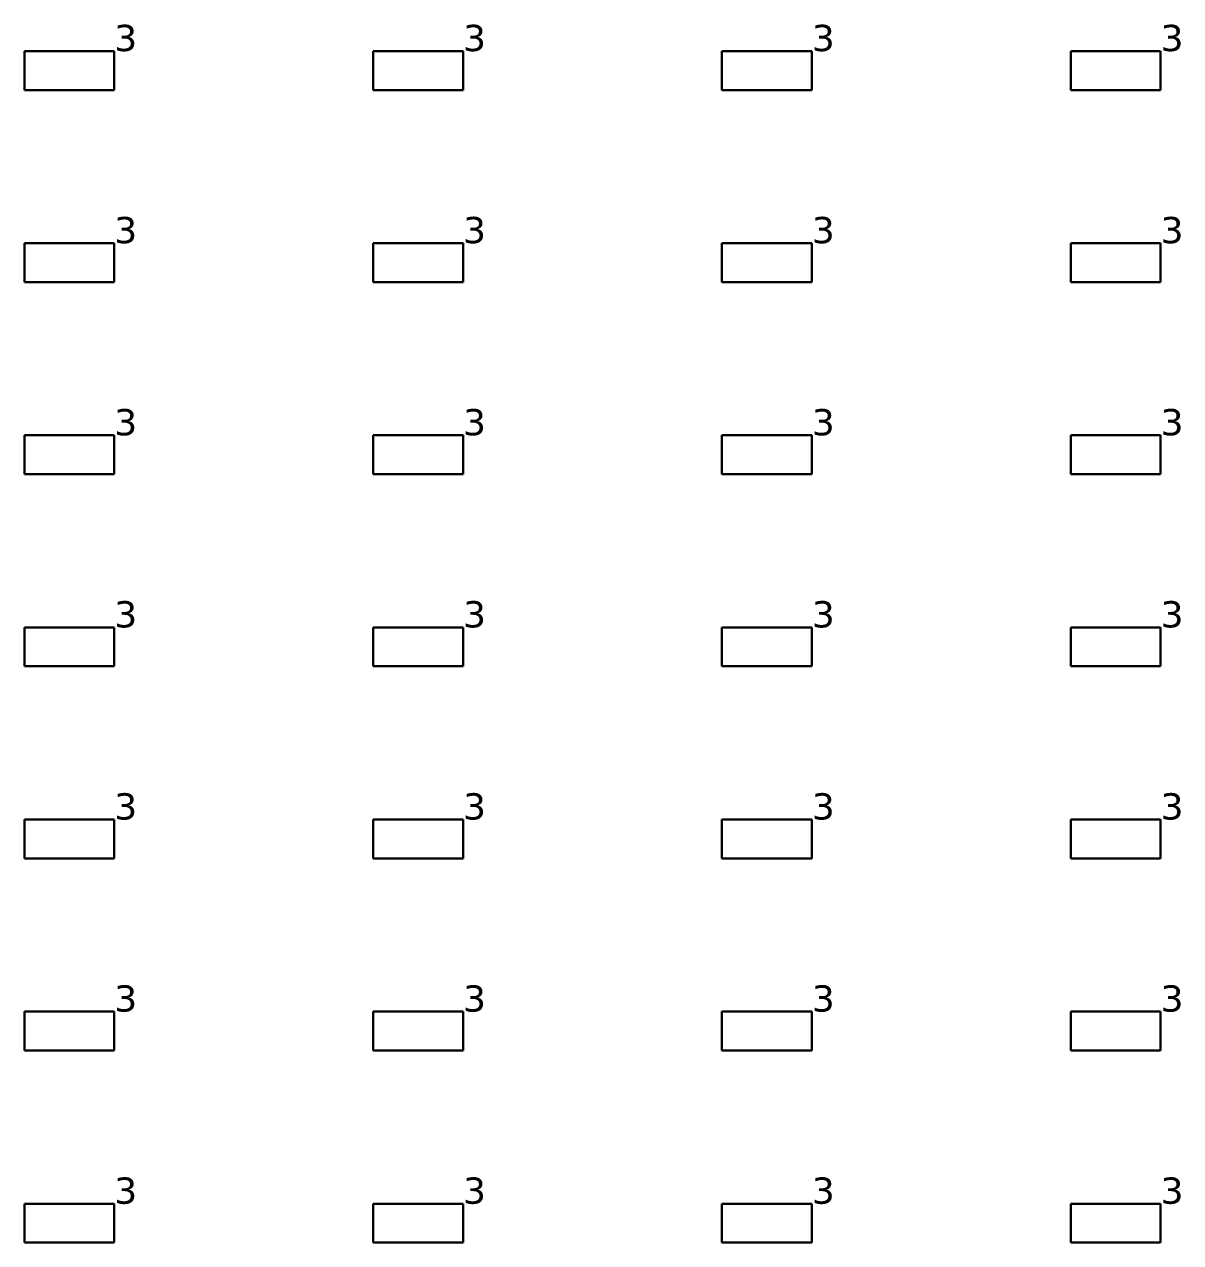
# Model space of a CAD drawing. Header units: inches. Extents: x 28 to 141, y 59 to 110.
# Drawn here: x 66.42 to 74.36, y 67.2 to 75.56 of the extents above; entities that cross this region are included whole.
import ezdxf

# ---------------------------------------------------------------- set-up
doc = ezdxf.new("R2010")
doc.units = ezdxf.units.IN
doc.header["$MEASUREMENT"] = 0
doc.layers.add('DLX_BLD1_LUM', color=7, linetype='Continuous', true_color=0xffd400)
doc.layers.add('DLX_BLD1_LUMKEY_IDX', color=7, linetype='Continuous', true_color=0x969696)
doc.styles.add('TableTextStyle', font='')
doc.styles.get('TableTextStyle').set_extended_font_data('VERDANA.TTF')

msp = doc.modelspace()

# ---------------------------------------------------------------- linework, layer by layer
at = {"layer": 'DLX_BLD1_LUM'}
for points in [[(66.4234, 75.1077, 0), (66.4234, 75.3747, 0)], [(66.4234, 75.3747, 0), (66.4234, 75.3747, 0)], [(66.4234, 75.3747, 0), (66.4234, 75.1077, 0)], [(66.4234, 75.3747, 0), (67.0404, 75.3747, 0)], [(67.0404, 75.3747, 0), (66.4234, 75.3747, 0)], [(66.4234, 75.3747, 0), (66.4234, 75.3747, 0)], [(66.4234, 75.3747, 0), (66.4234, 75.1077, 0)], [(67.0404, 75.3747, 0), (66.4234, 75.3747, 0)], [(66.4234, 75.1077, 0), (66.4234, 75.3747, 0)], [(66.4234, 75.3747, 0), (67.0404, 75.3747, 0)], [(67.0404, 75.3747, 0), (67.0404, 75.1077, 0)], [(67.0404, 75.1077, 0), (67.0404, 75.3747, 0)], [(67.0404, 75.3747, 0), (67.0404, 75.3747, 0)], [(67.0404, 75.3747, 0), (67.0404, 75.3747, 0)], [(67.0404, 75.1077, 0), (67.0404, 75.3747, 0)], [(67.0404, 75.3747, 0), (67.0404, 75.1077, 0)], [(68.8167, 75.1077, 0), (68.8167, 75.3747, 0)], [(68.8167, 75.3747, 0), (68.8167, 75.3747, 0)], [(68.8167, 75.3747, 0), (68.8167, 75.1077, 0)], [(68.8167, 75.3747, 0), (69.4337, 75.3747, 0)], [(69.4337, 75.3747, 0), (68.8167, 75.3747, 0)], [(68.8167, 75.3747, 0), (68.8167, 75.3747, 0)], [(68.8167, 75.3747, 0), (68.8167, 75.1077, 0)], [(69.4337, 75.3747, 0), (68.8167, 75.3747, 0)], [(68.8167, 75.1077, 0), (68.8167, 75.3747, 0)], [(68.8167, 75.3747, 0), (69.4337, 75.3747, 0)], [(69.4337, 75.3747, 0), (69.4337, 75.1077, 0)], [(69.4337, 75.1077, 0), (69.4337, 75.3747, 0)], [(69.4337, 75.3747, 0), (69.4337, 75.3747, 0)], [(69.4337, 75.3747, 0), (69.4337, 75.3747, 0)], [(69.4337, 75.1077, 0), (69.4337, 75.3747, 0)], [(69.4337, 75.3747, 0), (69.4337, 75.1077, 0)], [(71.21, 75.1077, 0), (71.21, 75.3747, 0)], [(71.21, 75.3747, 0), (71.21, 75.3747, 0)], [(71.21, 75.3747, 0), (71.21, 75.1077, 0)], [(71.21, 75.3747, 0), (71.827, 75.3747, 0)], [(71.827, 75.3747, 0), (71.21, 75.3747, 0)], [(71.21, 75.3747, 0), (71.21, 75.3747, 0)], [(71.21, 75.3747, 0), (71.21, 75.1077, 0)], [(71.827, 75.3747, 0), (71.21, 75.3747, 0)], [(71.21, 75.1077, 0), (71.21, 75.3747, 0)], [(71.21, 75.3747, 0), (71.827, 75.3747, 0)], [(71.827, 75.3747, 0), (71.827, 75.1077, 0)], [(71.827, 75.1077, 0), (71.827, 75.3747, 0)], [(71.827, 75.3747, 0), (71.827, 75.3747, 0)], [(71.827, 75.3747, 0), (71.827, 75.3747, 0)], [(71.827, 75.1077, 0), (71.827, 75.3747, 0)], [(71.827, 75.3747, 0), (71.827, 75.1077, 0)], [(73.6033, 75.1077, 0), (73.6033, 75.3747, 0)], [(73.6033, 75.3747, 0), (73.6033, 75.3747, 0)], [(73.6033, 75.3747, 0), (73.6033, 75.1077, 0)], [(73.6033, 75.3747, 0), (74.2203, 75.3747, 0)], [(74.2203, 75.3747, 0), (73.6033, 75.3747, 0)], [(73.6033, 75.3747, 0), (73.6033, 75.3747, 0)], [(73.6033, 75.3747, 0), (73.6033, 75.1077, 0)], [(74.2203, 75.3747, 0), (73.6033, 75.3747, 0)], [(73.6033, 75.1077, 0), (73.6033, 75.3747, 0)], [(73.6033, 75.3747, 0), (74.2203, 75.3747, 0)], [(74.2203, 75.3747, 0), (74.2203, 75.1077, 0)], [(74.2203, 75.1077, 0), (74.2203, 75.3747, 0)], [(74.2203, 75.3747, 0), (74.2203, 75.3747, 0)], [(74.2203, 75.3747, 0), (74.2203, 75.3747, 0)], [(74.2203, 75.1077, 0), (74.2203, 75.3747, 0)], [(74.2203, 75.3747, 0), (74.2203, 75.1077, 0)], [(67.0404, 75.1077, 0), (66.4234, 75.1077, 0)], [(66.4234, 75.1077, 0), (66.4234, 75.1077, 0)], [(66.4234, 75.1077, 0), (67.0404, 75.1077, 0)], [(66.4234, 75.1077, 0), (66.4234, 75.1077, 0)], [(66.4234, 75.1077, 0), (67.0404, 75.1077, 0)], [(67.0404, 75.1077, 0), (66.4234, 75.1077, 0)], [(67.0404, 75.1077, 0), (67.0404, 75.1077, 0)], [(67.0404, 75.1077, 0), (67.0404, 75.1077, 0)], [(69.4337, 75.1077, 0), (68.8167, 75.1077, 0)], [(68.8167, 75.1077, 0), (68.8167, 75.1077, 0)], [(68.8167, 75.1077, 0), (69.4337, 75.1077, 0)], [(68.8167, 75.1077, 0), (68.8167, 75.1077, 0)], [(68.8167, 75.1077, 0), (69.4337, 75.1077, 0)], [(69.4337, 75.1077, 0), (68.8167, 75.1077, 0)], [(69.4337, 75.1077, 0), (69.4337, 75.1077, 0)], [(69.4337, 75.1077, 0), (69.4337, 75.1077, 0)], [(71.827, 75.1077, 0), (71.21, 75.1077, 0)], [(71.21, 75.1077, 0), (71.21, 75.1077, 0)], [(71.21, 75.1077, 0), (71.827, 75.1077, 0)], [(71.21, 75.1077, 0), (71.21, 75.1077, 0)], [(71.21, 75.1077, 0), (71.827, 75.1077, 0)], [(71.827, 75.1077, 0), (71.21, 75.1077, 0)], [(71.827, 75.1077, 0), (71.827, 75.1077, 0)], [(71.827, 75.1077, 0), (71.827, 75.1077, 0)], [(74.2203, 75.1077, 0), (73.6033, 75.1077, 0)], [(73.6033, 75.1077, 0), (73.6033, 75.1077, 0)], [(73.6033, 75.1077, 0), (74.2203, 75.1077, 0)], [(73.6033, 75.1077, 0), (73.6033, 75.1077, 0)], [(73.6033, 75.1077, 0), (74.2203, 75.1077, 0)], [(74.2203, 75.1077, 0), (73.6033, 75.1077, 0)], [(74.2203, 75.1077, 0), (74.2203, 75.1077, 0)], [(74.2203, 75.1077, 0), (74.2203, 75.1077, 0)], [(66.4234, 73.79, 0), (66.4234, 74.057, 0)], [(66.4234, 74.057, 0), (66.4234, 74.057, 0)], [(66.4234, 74.057, 0), (66.4234, 73.79, 0)], [(66.4234, 74.057, 0), (67.0404, 74.057, 0)], [(67.0404, 74.057, 0), (66.4234, 74.057, 0)], [(66.4234, 74.057, 0), (66.4234, 74.057, 0)], [(66.4234, 74.057, 0), (66.4234, 73.79, 0)], [(67.0404, 74.057, 0), (66.4234, 74.057, 0)], [(66.4234, 73.79, 0), (66.4234, 74.057, 0)], [(66.4234, 74.057, 0), (67.0404, 74.057, 0)], [(67.0404, 74.057, 0), (67.0404, 73.79, 0)], [(67.0404, 73.79, 0), (67.0404, 74.057, 0)], [(67.0404, 74.057, 0), (67.0404, 74.057, 0)], [(67.0404, 74.057, 0), (67.0404, 74.057, 0)], [(67.0404, 73.79, 0), (67.0404, 74.057, 0)], [(67.0404, 74.057, 0), (67.0404, 73.79, 0)], [(68.8167, 73.79, 0), (68.8167, 74.057, 0)], [(68.8167, 74.057, 0), (68.8167, 74.057, 0)], [(68.8167, 74.057, 0), (68.8167, 73.79, 0)], [(68.8167, 74.057, 0), (69.4337, 74.057, 0)], [(69.4337, 74.057, 0), (68.8167, 74.057, 0)], [(68.8167, 74.057, 0), (68.8167, 74.057, 0)], [(68.8167, 74.057, 0), (68.8167, 73.79, 0)], [(69.4337, 74.057, 0), (68.8167, 74.057, 0)], [(68.8167, 73.79, 0), (68.8167, 74.057, 0)], [(68.8167, 74.057, 0), (69.4337, 74.057, 0)], [(69.4337, 74.057, 0), (69.4337, 73.79, 0)], [(69.4337, 73.79, 0), (69.4337, 74.057, 0)], [(69.4337, 74.057, 0), (69.4337, 74.057, 0)], [(69.4337, 74.057, 0), (69.4337, 74.057, 0)], [(69.4337, 73.79, 0), (69.4337, 74.057, 0)], [(69.4337, 74.057, 0), (69.4337, 73.79, 0)], [(71.21, 73.79, 0), (71.21, 74.057, 0)], [(71.21, 74.057, 0), (71.21, 74.057, 0)], [(71.21, 74.057, 0), (71.21, 73.79, 0)], [(71.21, 74.057, 0), (71.827, 74.057, 0)], [(71.827, 74.057, 0), (71.21, 74.057, 0)], [(71.21, 74.057, 0), (71.21, 74.057, 0)], [(71.21, 74.057, 0), (71.21, 73.79, 0)], [(71.827, 74.057, 0), (71.21, 74.057, 0)], [(71.21, 73.79, 0), (71.21, 74.057, 0)], [(71.21, 74.057, 0), (71.827, 74.057, 0)], [(71.827, 74.057, 0), (71.827, 73.79, 0)], [(71.827, 73.79, 0), (71.827, 74.057, 0)], [(71.827, 74.057, 0), (71.827, 74.057, 0)], [(71.827, 74.057, 0), (71.827, 74.057, 0)], [(71.827, 73.79, 0), (71.827, 74.057, 0)], [(71.827, 74.057, 0), (71.827, 73.79, 0)], [(73.6033, 73.79, 0), (73.6033, 74.057, 0)], [(73.6033, 74.057, 0), (73.6033, 74.057, 0)], [(73.6033, 74.057, 0), (73.6033, 73.79, 0)], [(73.6033, 74.057, 0), (74.2203, 74.057, 0)], [(74.2203, 74.057, 0), (73.6033, 74.057, 0)], [(73.6033, 74.057, 0), (73.6033, 74.057, 0)], [(73.6033, 74.057, 0), (73.6033, 73.79, 0)], [(74.2203, 74.057, 0), (73.6033, 74.057, 0)], [(73.6033, 73.79, 0), (73.6033, 74.057, 0)], [(73.6033, 74.057, 0), (74.2203, 74.057, 0)], [(74.2203, 74.057, 0), (74.2203, 73.79, 0)], [(74.2203, 73.79, 0), (74.2203, 74.057, 0)], [(74.2203, 74.057, 0), (74.2203, 74.057, 0)], [(74.2203, 74.057, 0), (74.2203, 74.057, 0)], [(74.2203, 73.79, 0), (74.2203, 74.057, 0)], [(74.2203, 74.057, 0), (74.2203, 73.79, 0)], [(67.0404, 73.79, 0), (66.4234, 73.79, 0)], [(66.4234, 73.79, 0), (66.4234, 73.79, 0)], [(66.4234, 73.79, 0), (67.0404, 73.79, 0)], [(66.4234, 73.79, 0), (66.4234, 73.79, 0)], [(66.4234, 73.79, 0), (67.0404, 73.79, 0)], [(67.0404, 73.79, 0), (66.4234, 73.79, 0)], [(67.0404, 73.79, 0), (67.0404, 73.79, 0)], [(67.0404, 73.79, 0), (67.0404, 73.79, 0)], [(69.4337, 73.79, 0), (68.8167, 73.79, 0)], [(68.8167, 73.79, 0), (68.8167, 73.79, 0)], [(68.8167, 73.79, 0), (69.4337, 73.79, 0)], [(68.8167, 73.79, 0), (68.8167, 73.79, 0)], [(68.8167, 73.79, 0), (69.4337, 73.79, 0)], [(69.4337, 73.79, 0), (68.8167, 73.79, 0)], [(69.4337, 73.79, 0), (69.4337, 73.79, 0)], [(69.4337, 73.79, 0), (69.4337, 73.79, 0)], [(71.827, 73.79, 0), (71.21, 73.79, 0)], [(71.21, 73.79, 0), (71.21, 73.79, 0)], [(71.21, 73.79, 0), (71.827, 73.79, 0)], [(71.21, 73.79, 0), (71.21, 73.79, 0)], [(71.21, 73.79, 0), (71.827, 73.79, 0)], [(71.827, 73.79, 0), (71.21, 73.79, 0)], [(71.827, 73.79, 0), (71.827, 73.79, 0)], [(71.827, 73.79, 0), (71.827, 73.79, 0)], [(74.2203, 73.79, 0), (73.6033, 73.79, 0)], [(73.6033, 73.79, 0), (73.6033, 73.79, 0)], [(73.6033, 73.79, 0), (74.2203, 73.79, 0)], [(73.6033, 73.79, 0), (73.6033, 73.79, 0)], [(73.6033, 73.79, 0), (74.2203, 73.79, 0)], [(74.2203, 73.79, 0), (73.6033, 73.79, 0)], [(74.2203, 73.79, 0), (74.2203, 73.79, 0)], [(74.2203, 73.79, 0), (74.2203, 73.79, 0)], [(66.4234, 72.4723, 0), (66.4234, 72.7393, 0)], [(66.4234, 72.7393, 0), (66.4234, 72.7393, 0)], [(66.4234, 72.7393, 0), (66.4234, 72.4723, 0)], [(66.4234, 72.7393, 0), (67.0404, 72.7393, 0)], [(67.0404, 72.7393, 0), (66.4234, 72.7393, 0)], [(66.4234, 72.7393, 0), (66.4234, 72.7393, 0)], [(66.4234, 72.7393, 0), (66.4234, 72.4723, 0)], [(67.0404, 72.7393, 0), (66.4234, 72.7393, 0)], [(66.4234, 72.4723, 0), (66.4234, 72.7393, 0)], [(66.4234, 72.7393, 0), (67.0404, 72.7393, 0)], [(67.0404, 72.7393, 0), (67.0404, 72.4723, 0)], [(67.0404, 72.4723, 0), (67.0404, 72.7393, 0)], [(67.0404, 72.7393, 0), (67.0404, 72.7393, 0)], [(67.0404, 72.7393, 0), (67.0404, 72.7393, 0)], [(67.0404, 72.4723, 0), (67.0404, 72.7393, 0)], [(67.0404, 72.7393, 0), (67.0404, 72.4723, 0)], [(68.8167, 72.4723, 0), (68.8167, 72.7393, 0)], [(68.8167, 72.7393, 0), (68.8167, 72.7393, 0)], [(68.8167, 72.7393, 0), (68.8167, 72.4723, 0)], [(68.8167, 72.7393, 0), (69.4337, 72.7393, 0)], [(69.4337, 72.7393, 0), (68.8167, 72.7393, 0)], [(68.8167, 72.7393, 0), (68.8167, 72.7393, 0)], [(68.8167, 72.7393, 0), (68.8167, 72.4723, 0)], [(69.4337, 72.7393, 0), (68.8167, 72.7393, 0)], [(68.8167, 72.4723, 0), (68.8167, 72.7393, 0)], [(68.8167, 72.7393, 0), (69.4337, 72.7393, 0)], [(69.4337, 72.7393, 0), (69.4337, 72.4723, 0)], [(69.4337, 72.4723, 0), (69.4337, 72.7393, 0)], [(69.4337, 72.7393, 0), (69.4337, 72.7393, 0)], [(69.4337, 72.7393, 0), (69.4337, 72.7393, 0)], [(69.4337, 72.4723, 0), (69.4337, 72.7393, 0)], [(69.4337, 72.7393, 0), (69.4337, 72.4723, 0)], [(71.21, 72.4723, 0), (71.21, 72.7393, 0)], [(71.21, 72.7393, 0), (71.21, 72.7393, 0)], [(71.21, 72.7393, 0), (71.21, 72.4723, 0)], [(71.21, 72.7393, 0), (71.827, 72.7393, 0)], [(71.827, 72.7393, 0), (71.21, 72.7393, 0)], [(71.21, 72.7393, 0), (71.21, 72.7393, 0)], [(71.21, 72.7393, 0), (71.21, 72.4723, 0)], [(71.827, 72.7393, 0), (71.21, 72.7393, 0)], [(71.21, 72.4723, 0), (71.21, 72.7393, 0)], [(71.21, 72.7393, 0), (71.827, 72.7393, 0)], [(71.827, 72.7393, 0), (71.827, 72.4723, 0)], [(71.827, 72.4723, 0), (71.827, 72.7393, 0)], [(71.827, 72.7393, 0), (71.827, 72.7393, 0)], [(71.827, 72.7393, 0), (71.827, 72.7393, 0)], [(71.827, 72.4723, 0), (71.827, 72.7393, 0)], [(71.827, 72.7393, 0), (71.827, 72.4723, 0)], [(73.6033, 72.4723, 0), (73.6033, 72.7393, 0)], [(73.6033, 72.7393, 0), (73.6033, 72.7393, 0)], [(73.6033, 72.7393, 0), (73.6033, 72.4723, 0)], [(73.6033, 72.7393, 0), (74.2203, 72.7393, 0)], [(74.2203, 72.7393, 0), (73.6033, 72.7393, 0)], [(73.6033, 72.7393, 0), (73.6033, 72.7393, 0)], [(73.6033, 72.7393, 0), (73.6033, 72.4723, 0)], [(74.2203, 72.7393, 0), (73.6033, 72.7393, 0)], [(73.6033, 72.4723, 0), (73.6033, 72.7393, 0)], [(73.6033, 72.7393, 0), (74.2203, 72.7393, 0)], [(74.2203, 72.7393, 0), (74.2203, 72.4723, 0)], [(74.2203, 72.4723, 0), (74.2203, 72.7393, 0)], [(74.2203, 72.7393, 0), (74.2203, 72.7393, 0)], [(74.2203, 72.7393, 0), (74.2203, 72.7393, 0)], [(74.2203, 72.4723, 0), (74.2203, 72.7393, 0)], [(74.2203, 72.7393, 0), (74.2203, 72.4723, 0)], [(67.0404, 72.4723, 0), (66.4234, 72.4723, 0)], [(66.4234, 72.4723, 0), (66.4234, 72.4723, 0)], [(66.4234, 72.4723, 0), (67.0404, 72.4723, 0)], [(66.4234, 72.4723, 0), (66.4234, 72.4723, 0)], [(66.4234, 72.4723, 0), (67.0404, 72.4723, 0)], [(67.0404, 72.4723, 0), (66.4234, 72.4723, 0)], [(67.0404, 72.4723, 0), (67.0404, 72.4723, 0)], [(67.0404, 72.4723, 0), (67.0404, 72.4723, 0)], [(69.4337, 72.4723, 0), (68.8167, 72.4723, 0)], [(68.8167, 72.4723, 0), (68.8167, 72.4723, 0)], [(68.8167, 72.4723, 0), (69.4337, 72.4723, 0)], [(68.8167, 72.4723, 0), (68.8167, 72.4723, 0)], [(68.8167, 72.4723, 0), (69.4337, 72.4723, 0)], [(69.4337, 72.4723, 0), (68.8167, 72.4723, 0)], [(69.4337, 72.4723, 0), (69.4337, 72.4723, 0)], [(69.4337, 72.4723, 0), (69.4337, 72.4723, 0)], [(71.827, 72.4723, 0), (71.21, 72.4723, 0)], [(71.21, 72.4723, 0), (71.21, 72.4723, 0)], [(71.21, 72.4723, 0), (71.827, 72.4723, 0)], [(71.21, 72.4723, 0), (71.21, 72.4723, 0)], [(71.21, 72.4723, 0), (71.827, 72.4723, 0)], [(71.827, 72.4723, 0), (71.21, 72.4723, 0)], [(71.827, 72.4723, 0), (71.827, 72.4723, 0)], [(71.827, 72.4723, 0), (71.827, 72.4723, 0)], [(74.2203, 72.4723, 0), (73.6033, 72.4723, 0)], [(73.6033, 72.4723, 0), (73.6033, 72.4723, 0)], [(73.6033, 72.4723, 0), (74.2203, 72.4723, 0)], [(73.6033, 72.4723, 0), (73.6033, 72.4723, 0)], [(73.6033, 72.4723, 0), (74.2203, 72.4723, 0)], [(74.2203, 72.4723, 0), (73.6033, 72.4723, 0)], [(74.2203, 72.4723, 0), (74.2203, 72.4723, 0)], [(74.2203, 72.4723, 0), (74.2203, 72.4723, 0)], [(66.4234, 71.1545, 0), (66.4234, 71.4215, 0)], [(66.4234, 71.4215, 0), (66.4234, 71.4215, 0)], [(66.4234, 71.4215, 0), (66.4234, 71.1545, 0)], [(66.4234, 71.4215, 0), (67.0404, 71.4215, 0)], [(67.0404, 71.4215, 0), (66.4234, 71.4215, 0)], [(66.4234, 71.4215, 0), (66.4234, 71.4215, 0)], [(66.4234, 71.4215, 0), (66.4234, 71.1545, 0)], [(67.0404, 71.4215, 0), (66.4234, 71.4215, 0)], [(66.4234, 71.1545, 0), (66.4234, 71.4215, 0)], [(66.4234, 71.4215, 0), (67.0404, 71.4215, 0)], [(67.0404, 71.4215, 0), (67.0404, 71.1545, 0)], [(67.0404, 71.1545, 0), (67.0404, 71.4215, 0)], [(67.0404, 71.4215, 0), (67.0404, 71.4215, 0)], [(67.0404, 71.4215, 0), (67.0404, 71.4215, 0)], [(67.0404, 71.1545, 0), (67.0404, 71.4215, 0)], [(67.0404, 71.4215, 0), (67.0404, 71.1545, 0)], [(68.8167, 71.1545, 0), (68.8167, 71.4215, 0)], [(68.8167, 71.4215, 0), (68.8167, 71.4215, 0)], [(68.8167, 71.4215, 0), (68.8167, 71.1545, 0)], [(68.8167, 71.4215, 0), (69.4337, 71.4215, 0)], [(69.4337, 71.4215, 0), (68.8167, 71.4215, 0)], [(68.8167, 71.4215, 0), (68.8167, 71.4215, 0)], [(68.8167, 71.4215, 0), (68.8167, 71.1545, 0)], [(69.4337, 71.4215, 0), (68.8167, 71.4215, 0)], [(68.8167, 71.1545, 0), (68.8167, 71.4215, 0)], [(68.8167, 71.4215, 0), (69.4337, 71.4215, 0)], [(69.4337, 71.4215, 0), (69.4337, 71.1545, 0)], [(69.4337, 71.1545, 0), (69.4337, 71.4215, 0)], [(69.4337, 71.4215, 0), (69.4337, 71.4215, 0)], [(69.4337, 71.4215, 0), (69.4337, 71.4215, 0)], [(69.4337, 71.1545, 0), (69.4337, 71.4215, 0)], [(69.4337, 71.4215, 0), (69.4337, 71.1545, 0)], [(71.21, 71.1545, 0), (71.21, 71.4215, 0)], [(71.21, 71.4215, 0), (71.21, 71.4215, 0)], [(71.21, 71.4215, 0), (71.21, 71.1545, 0)], [(71.21, 71.4215, 0), (71.827, 71.4215, 0)], [(71.827, 71.4215, 0), (71.21, 71.4215, 0)], [(71.21, 71.4215, 0), (71.21, 71.4215, 0)], [(71.21, 71.4215, 0), (71.21, 71.1545, 0)], [(71.827, 71.4215, 0), (71.21, 71.4215, 0)], [(71.21, 71.1545, 0), (71.21, 71.4215, 0)], [(71.21, 71.4215, 0), (71.827, 71.4215, 0)], [(71.827, 71.4215, 0), (71.827, 71.1545, 0)], [(71.827, 71.1545, 0), (71.827, 71.4215, 0)], [(71.827, 71.4215, 0), (71.827, 71.4215, 0)], [(71.827, 71.4215, 0), (71.827, 71.4215, 0)], [(71.827, 71.1545, 0), (71.827, 71.4215, 0)], [(71.827, 71.4215, 0), (71.827, 71.1545, 0)], [(73.6033, 71.1545, 0), (73.6033, 71.4215, 0)], [(73.6033, 71.4215, 0), (73.6033, 71.4215, 0)], [(73.6033, 71.4215, 0), (73.6033, 71.1545, 0)], [(73.6033, 71.4215, 0), (74.2203, 71.4215, 0)], [(74.2203, 71.4215, 0), (73.6033, 71.4215, 0)], [(73.6033, 71.4215, 0), (73.6033, 71.4215, 0)], [(73.6033, 71.4215, 0), (73.6033, 71.1545, 0)], [(74.2203, 71.4215, 0), (73.6033, 71.4215, 0)], [(73.6033, 71.1545, 0), (73.6033, 71.4215, 0)], [(73.6033, 71.4215, 0), (74.2203, 71.4215, 0)], [(74.2203, 71.4215, 0), (74.2203, 71.1545, 0)], [(74.2203, 71.1545, 0), (74.2203, 71.4215, 0)], [(74.2203, 71.4215, 0), (74.2203, 71.4215, 0)], [(74.2203, 71.4215, 0), (74.2203, 71.4215, 0)], [(74.2203, 71.1545, 0), (74.2203, 71.4215, 0)], [(74.2203, 71.4215, 0), (74.2203, 71.1545, 0)], [(67.0404, 71.1545, 0), (66.4234, 71.1545, 0)], [(66.4234, 71.1545, 0), (66.4234, 71.1545, 0)], [(66.4234, 71.1545, 0), (67.0404, 71.1545, 0)], [(66.4234, 71.1545, 0), (66.4234, 71.1545, 0)], [(66.4234, 71.1545, 0), (67.0404, 71.1545, 0)], [(67.0404, 71.1545, 0), (66.4234, 71.1545, 0)], [(67.0404, 71.1545, 0), (67.0404, 71.1545, 0)], [(67.0404, 71.1545, 0), (67.0404, 71.1545, 0)], [(69.4337, 71.1545, 0), (68.8167, 71.1545, 0)], [(68.8167, 71.1545, 0), (68.8167, 71.1545, 0)], [(68.8167, 71.1545, 0), (69.4337, 71.1545, 0)], [(68.8167, 71.1545, 0), (68.8167, 71.1545, 0)], [(68.8167, 71.1545, 0), (69.4337, 71.1545, 0)], [(69.4337, 71.1545, 0), (68.8167, 71.1545, 0)], [(69.4337, 71.1545, 0), (69.4337, 71.1545, 0)], [(69.4337, 71.1545, 0), (69.4337, 71.1545, 0)], [(71.827, 71.1545, 0), (71.21, 71.1545, 0)], [(71.21, 71.1545, 0), (71.21, 71.1545, 0)], [(71.21, 71.1545, 0), (71.827, 71.1545, 0)], [(71.21, 71.1545, 0), (71.21, 71.1545, 0)], [(71.21, 71.1545, 0), (71.827, 71.1545, 0)], [(71.827, 71.1545, 0), (71.21, 71.1545, 0)], [(71.827, 71.1545, 0), (71.827, 71.1545, 0)], [(71.827, 71.1545, 0), (71.827, 71.1545, 0)], [(74.2203, 71.1545, 0), (73.6033, 71.1545, 0)], [(73.6033, 71.1545, 0), (73.6033, 71.1545, 0)], [(73.6033, 71.1545, 0), (74.2203, 71.1545, 0)], [(73.6033, 71.1545, 0), (73.6033, 71.1545, 0)], [(73.6033, 71.1545, 0), (74.2203, 71.1545, 0)], [(74.2203, 71.1545, 0), (73.6033, 71.1545, 0)], [(74.2203, 71.1545, 0), (74.2203, 71.1545, 0)], [(74.2203, 71.1545, 0), (74.2203, 71.1545, 0)], [(66.4234, 69.8368, 0), (66.4234, 70.1038, 0)], [(66.4234, 70.1038, 0), (66.4234, 70.1038, 0)], [(66.4234, 70.1038, 0), (66.4234, 69.8368, 0)], [(66.4234, 70.1038, 0), (67.0404, 70.1038, 0)], [(67.0404, 70.1038, 0), (66.4234, 70.1038, 0)], [(66.4234, 70.1038, 0), (66.4234, 70.1038, 0)], [(66.4234, 70.1038, 0), (66.4234, 69.8368, 0)], [(67.0404, 70.1038, 0), (66.4234, 70.1038, 0)], [(66.4234, 69.8368, 0), (66.4234, 70.1038, 0)], [(66.4234, 70.1038, 0), (67.0404, 70.1038, 0)], [(67.0404, 70.1038, 0), (67.0404, 69.8368, 0)], [(67.0404, 69.8368, 0), (67.0404, 70.1038, 0)], [(67.0404, 70.1038, 0), (67.0404, 70.1038, 0)], [(67.0404, 70.1038, 0), (67.0404, 70.1038, 0)], [(67.0404, 69.8368, 0), (67.0404, 70.1038, 0)], [(67.0404, 70.1038, 0), (67.0404, 69.8368, 0)], [(68.8167, 69.8368, 0), (68.8167, 70.1038, 0)], [(68.8167, 70.1038, 0), (68.8167, 70.1038, 0)], [(68.8167, 70.1038, 0), (68.8167, 69.8368, 0)], [(68.8167, 70.1038, 0), (69.4337, 70.1038, 0)], [(69.4337, 70.1038, 0), (68.8167, 70.1038, 0)], [(68.8167, 70.1038, 0), (68.8167, 70.1038, 0)], [(68.8167, 70.1038, 0), (68.8167, 69.8368, 0)], [(69.4337, 70.1038, 0), (68.8167, 70.1038, 0)], [(68.8167, 69.8368, 0), (68.8167, 70.1038, 0)], [(68.8167, 70.1038, 0), (69.4337, 70.1038, 0)], [(69.4337, 70.1038, 0), (69.4337, 69.8368, 0)], [(69.4337, 69.8368, 0), (69.4337, 70.1038, 0)], [(69.4337, 70.1038, 0), (69.4337, 70.1038, 0)], [(69.4337, 70.1038, 0), (69.4337, 70.1038, 0)], [(69.4337, 69.8368, 0), (69.4337, 70.1038, 0)], [(69.4337, 70.1038, 0), (69.4337, 69.8368, 0)], [(71.21, 69.8368, 0), (71.21, 70.1038, 0)], [(71.21, 70.1038, 0), (71.21, 70.1038, 0)], [(71.21, 70.1038, 0), (71.21, 69.8368, 0)], [(71.21, 70.1038, 0), (71.827, 70.1038, 0)], [(71.827, 70.1038, 0), (71.21, 70.1038, 0)], [(71.21, 70.1038, 0), (71.21, 70.1038, 0)], [(71.21, 70.1038, 0), (71.21, 69.8368, 0)], [(71.827, 70.1038, 0), (71.21, 70.1038, 0)], [(71.21, 69.8368, 0), (71.21, 70.1038, 0)], [(71.21, 70.1038, 0), (71.827, 70.1038, 0)], [(71.827, 70.1038, 0), (71.827, 69.8368, 0)], [(71.827, 69.8368, 0), (71.827, 70.1038, 0)], [(71.827, 70.1038, 0), (71.827, 70.1038, 0)], [(71.827, 70.1038, 0), (71.827, 70.1038, 0)], [(71.827, 69.8368, 0), (71.827, 70.1038, 0)], [(71.827, 70.1038, 0), (71.827, 69.8368, 0)], [(73.6033, 69.8368, 0), (73.6033, 70.1038, 0)], [(73.6033, 70.1038, 0), (73.6033, 70.1038, 0)], [(73.6033, 70.1038, 0), (73.6033, 69.8368, 0)], [(73.6033, 70.1038, 0), (74.2203, 70.1038, 0)], [(74.2203, 70.1038, 0), (73.6033, 70.1038, 0)], [(73.6033, 70.1038, 0), (73.6033, 70.1038, 0)], [(73.6033, 70.1038, 0), (73.6033, 69.8368, 0)], [(74.2203, 70.1038, 0), (73.6033, 70.1038, 0)], [(73.6033, 69.8368, 0), (73.6033, 70.1038, 0)], [(73.6033, 70.1038, 0), (74.2203, 70.1038, 0)], [(74.2203, 70.1038, 0), (74.2203, 69.8368, 0)], [(74.2203, 69.8368, 0), (74.2203, 70.1038, 0)], [(74.2203, 70.1038, 0), (74.2203, 70.1038, 0)], [(74.2203, 70.1038, 0), (74.2203, 70.1038, 0)], [(74.2203, 69.8368, 0), (74.2203, 70.1038, 0)], [(74.2203, 70.1038, 0), (74.2203, 69.8368, 0)], [(67.0404, 69.8368, 0), (66.4234, 69.8368, 0)], [(66.4234, 69.8368, 0), (66.4234, 69.8368, 0)], [(66.4234, 69.8368, 0), (67.0404, 69.8368, 0)], [(66.4234, 69.8368, 0), (66.4234, 69.8368, 0)], [(66.4234, 69.8368, 0), (67.0404, 69.8368, 0)], [(67.0404, 69.8368, 0), (66.4234, 69.8368, 0)], [(67.0404, 69.8368, 0), (67.0404, 69.8368, 0)], [(67.0404, 69.8368, 0), (67.0404, 69.8368, 0)], [(69.4337, 69.8368, 0), (68.8167, 69.8368, 0)], [(68.8167, 69.8368, 0), (68.8167, 69.8368, 0)], [(68.8167, 69.8368, 0), (69.4337, 69.8368, 0)], [(68.8167, 69.8368, 0), (68.8167, 69.8368, 0)], [(68.8167, 69.8368, 0), (69.4337, 69.8368, 0)], [(69.4337, 69.8368, 0), (68.8167, 69.8368, 0)], [(69.4337, 69.8368, 0), (69.4337, 69.8368, 0)], [(69.4337, 69.8368, 0), (69.4337, 69.8368, 0)], [(71.827, 69.8368, 0), (71.21, 69.8368, 0)], [(71.21, 69.8368, 0), (71.21, 69.8368, 0)], [(71.21, 69.8368, 0), (71.827, 69.8368, 0)], [(71.21, 69.8368, 0), (71.21, 69.8368, 0)], [(71.21, 69.8368, 0), (71.827, 69.8368, 0)], [(71.827, 69.8368, 0), (71.21, 69.8368, 0)], [(71.827, 69.8368, 0), (71.827, 69.8368, 0)], [(71.827, 69.8368, 0), (71.827, 69.8368, 0)], [(74.2203, 69.8368, 0), (73.6033, 69.8368, 0)], [(73.6033, 69.8368, 0), (73.6033, 69.8368, 0)], [(73.6033, 69.8368, 0), (74.2203, 69.8368, 0)], [(73.6033, 69.8368, 0), (73.6033, 69.8368, 0)], [(73.6033, 69.8368, 0), (74.2203, 69.8368, 0)], [(74.2203, 69.8368, 0), (73.6033, 69.8368, 0)], [(74.2203, 69.8368, 0), (74.2203, 69.8368, 0)], [(74.2203, 69.8368, 0), (74.2203, 69.8368, 0)], [(66.4234, 68.5191, 0), (66.4234, 68.7861, 0)], [(66.4234, 68.7861, 0), (66.4234, 68.7861, 0)], [(66.4234, 68.7861, 0), (66.4234, 68.5191, 0)], [(66.4234, 68.7861, 0), (67.0404, 68.7861, 0)], [(67.0404, 68.7861, 0), (66.4234, 68.7861, 0)], [(66.4234, 68.7861, 0), (66.4234, 68.7861, 0)], [(66.4234, 68.7861, 0), (66.4234, 68.5191, 0)], [(67.0404, 68.7861, 0), (66.4234, 68.7861, 0)], [(66.4234, 68.5191, 0), (66.4234, 68.7861, 0)], [(66.4234, 68.7861, 0), (67.0404, 68.7861, 0)], [(67.0404, 68.7861, 0), (67.0404, 68.5191, 0)], [(67.0404, 68.5191, 0), (67.0404, 68.7861, 0)], [(67.0404, 68.7861, 0), (67.0404, 68.7861, 0)], [(67.0404, 68.7861, 0), (67.0404, 68.7861, 0)], [(67.0404, 68.5191, 0), (67.0404, 68.7861, 0)], [(67.0404, 68.7861, 0), (67.0404, 68.5191, 0)], [(68.8167, 68.5191, 0), (68.8167, 68.7861, 0)], [(68.8167, 68.7861, 0), (68.8167, 68.7861, 0)], [(68.8167, 68.7861, 0), (68.8167, 68.5191, 0)], [(68.8167, 68.7861, 0), (69.4337, 68.7861, 0)], [(69.4337, 68.7861, 0), (68.8167, 68.7861, 0)], [(68.8167, 68.7861, 0), (68.8167, 68.7861, 0)], [(68.8167, 68.7861, 0), (68.8167, 68.5191, 0)], [(69.4337, 68.7861, 0), (68.8167, 68.7861, 0)], [(68.8167, 68.5191, 0), (68.8167, 68.7861, 0)], [(68.8167, 68.7861, 0), (69.4337, 68.7861, 0)], [(69.4337, 68.7861, 0), (69.4337, 68.5191, 0)], [(69.4337, 68.5191, 0), (69.4337, 68.7861, 0)], [(69.4337, 68.7861, 0), (69.4337, 68.7861, 0)], [(69.4337, 68.7861, 0), (69.4337, 68.7861, 0)], [(69.4337, 68.5191, 0), (69.4337, 68.7861, 0)], [(69.4337, 68.7861, 0), (69.4337, 68.5191, 0)], [(71.21, 68.5191, 0), (71.21, 68.7861, 0)], [(71.21, 68.7861, 0), (71.21, 68.7861, 0)], [(71.21, 68.7861, 0), (71.21, 68.5191, 0)], [(71.21, 68.7861, 0), (71.827, 68.7861, 0)], [(71.827, 68.7861, 0), (71.21, 68.7861, 0)], [(71.21, 68.7861, 0), (71.21, 68.7861, 0)], [(71.21, 68.7861, 0), (71.21, 68.5191, 0)], [(71.827, 68.7861, 0), (71.21, 68.7861, 0)], [(71.21, 68.5191, 0), (71.21, 68.7861, 0)], [(71.21, 68.7861, 0), (71.827, 68.7861, 0)], [(71.827, 68.7861, 0), (71.827, 68.5191, 0)], [(71.827, 68.5191, 0), (71.827, 68.7861, 0)], [(71.827, 68.7861, 0), (71.827, 68.7861, 0)], [(71.827, 68.7861, 0), (71.827, 68.7861, 0)], [(71.827, 68.5191, 0), (71.827, 68.7861, 0)], [(71.827, 68.7861, 0), (71.827, 68.5191, 0)], [(73.6033, 68.5191, 0), (73.6033, 68.7861, 0)], [(73.6033, 68.7861, 0), (73.6033, 68.7861, 0)], [(73.6033, 68.7861, 0), (73.6033, 68.5191, 0)], [(73.6033, 68.7861, 0), (74.2203, 68.7861, 0)], [(74.2203, 68.7861, 0), (73.6033, 68.7861, 0)], [(73.6033, 68.7861, 0), (73.6033, 68.7861, 0)], [(73.6033, 68.7861, 0), (73.6033, 68.5191, 0)], [(74.2203, 68.7861, 0), (73.6033, 68.7861, 0)], [(73.6033, 68.5191, 0), (73.6033, 68.7861, 0)], [(73.6033, 68.7861, 0), (74.2203, 68.7861, 0)], [(74.2203, 68.7861, 0), (74.2203, 68.5191, 0)], [(74.2203, 68.5191, 0), (74.2203, 68.7861, 0)], [(74.2203, 68.7861, 0), (74.2203, 68.7861, 0)], [(74.2203, 68.7861, 0), (74.2203, 68.7861, 0)], [(74.2203, 68.5191, 0), (74.2203, 68.7861, 0)], [(74.2203, 68.7861, 0), (74.2203, 68.5191, 0)], [(67.0404, 68.5191, 0), (66.4234, 68.5191, 0)], [(66.4234, 68.5191, 0), (66.4234, 68.5191, 0)], [(66.4234, 68.5191, 0), (67.0404, 68.5191, 0)], [(66.4234, 68.5191, 0), (66.4234, 68.5191, 0)], [(66.4234, 68.5191, 0), (67.0404, 68.5191, 0)], [(67.0404, 68.5191, 0), (66.4234, 68.5191, 0)], [(67.0404, 68.5191, 0), (67.0404, 68.5191, 0)], [(67.0404, 68.5191, 0), (67.0404, 68.5191, 0)], [(69.4337, 68.5191, 0), (68.8167, 68.5191, 0)], [(68.8167, 68.5191, 0), (68.8167, 68.5191, 0)], [(68.8167, 68.5191, 0), (69.4337, 68.5191, 0)], [(68.8167, 68.5191, 0), (68.8167, 68.5191, 0)], [(68.8167, 68.5191, 0), (69.4337, 68.5191, 0)], [(69.4337, 68.5191, 0), (68.8167, 68.5191, 0)], [(69.4337, 68.5191, 0), (69.4337, 68.5191, 0)], [(69.4337, 68.5191, 0), (69.4337, 68.5191, 0)], [(71.827, 68.5191, 0), (71.21, 68.5191, 0)], [(71.21, 68.5191, 0), (71.21, 68.5191, 0)], [(71.21, 68.5191, 0), (71.827, 68.5191, 0)], [(71.21, 68.5191, 0), (71.21, 68.5191, 0)], [(71.21, 68.5191, 0), (71.827, 68.5191, 0)], [(71.827, 68.5191, 0), (71.21, 68.5191, 0)], [(71.827, 68.5191, 0), (71.827, 68.5191, 0)], [(71.827, 68.5191, 0), (71.827, 68.5191, 0)], [(74.2203, 68.5191, 0), (73.6033, 68.5191, 0)], [(73.6033, 68.5191, 0), (73.6033, 68.5191, 0)], [(73.6033, 68.5191, 0), (74.2203, 68.5191, 0)], [(73.6033, 68.5191, 0), (73.6033, 68.5191, 0)], [(73.6033, 68.5191, 0), (74.2203, 68.5191, 0)], [(74.2203, 68.5191, 0), (73.6033, 68.5191, 0)], [(74.2203, 68.5191, 0), (74.2203, 68.5191, 0)], [(74.2203, 68.5191, 0), (74.2203, 68.5191, 0)], [(66.4234, 67.2013, 0), (66.4234, 67.4683, 0)], [(66.4234, 67.4683, 0), (66.4234, 67.4683, 0)], [(66.4234, 67.4683, 0), (66.4234, 67.2013, 0)], [(66.4234, 67.4683, 0), (67.0404, 67.4683, 0)], [(67.0404, 67.4683, 0), (66.4234, 67.4683, 0)], [(66.4234, 67.4683, 0), (66.4234, 67.4683, 0)], [(66.4234, 67.4683, 0), (66.4234, 67.2013, 0)], [(67.0404, 67.4683, 0), (66.4234, 67.4683, 0)], [(66.4234, 67.2013, 0), (66.4234, 67.4683, 0)], [(66.4234, 67.4683, 0), (67.0404, 67.4683, 0)], [(67.0404, 67.4683, 0), (67.0404, 67.2013, 0)], [(67.0404, 67.2013, 0), (67.0404, 67.4683, 0)], [(67.0404, 67.4683, 0), (67.0404, 67.4683, 0)], [(67.0404, 67.4683, 0), (67.0404, 67.4683, 0)], [(67.0404, 67.2013, 0), (67.0404, 67.4683, 0)], [(67.0404, 67.4683, 0), (67.0404, 67.2013, 0)], [(68.8167, 67.2013, 0), (68.8167, 67.4683, 0)], [(68.8167, 67.4683, 0), (68.8167, 67.4683, 0)], [(68.8167, 67.4683, 0), (68.8167, 67.2013, 0)], [(68.8167, 67.4683, 0), (69.4337, 67.4683, 0)], [(69.4337, 67.4683, 0), (68.8167, 67.4683, 0)], [(68.8167, 67.4683, 0), (68.8167, 67.4683, 0)], [(68.8167, 67.4683, 0), (68.8167, 67.2013, 0)], [(69.4337, 67.4683, 0), (68.8167, 67.4683, 0)], [(68.8167, 67.2013, 0), (68.8167, 67.4683, 0)], [(68.8167, 67.4683, 0), (69.4337, 67.4683, 0)], [(69.4337, 67.4683, 0), (69.4337, 67.2013, 0)], [(69.4337, 67.2013, 0), (69.4337, 67.4683, 0)], [(69.4337, 67.4683, 0), (69.4337, 67.4683, 0)], [(69.4337, 67.4683, 0), (69.4337, 67.4683, 0)], [(69.4337, 67.2013, 0), (69.4337, 67.4683, 0)], [(69.4337, 67.4683, 0), (69.4337, 67.2013, 0)], [(71.21, 67.2013, 0), (71.21, 67.4683, 0)], [(71.21, 67.4683, 0), (71.21, 67.4683, 0)], [(71.21, 67.4683, 0), (71.21, 67.2013, 0)], [(71.21, 67.4683, 0), (71.827, 67.4683, 0)], [(71.827, 67.4683, 0), (71.21, 67.4683, 0)], [(71.21, 67.4683, 0), (71.21, 67.4683, 0)], [(71.21, 67.4683, 0), (71.21, 67.2013, 0)], [(71.827, 67.4683, 0), (71.21, 67.4683, 0)], [(71.21, 67.2013, 0), (71.21, 67.4683, 0)], [(71.21, 67.4683, 0), (71.827, 67.4683, 0)], [(71.827, 67.4683, 0), (71.827, 67.2013, 0)], [(71.827, 67.2013, 0), (71.827, 67.4683, 0)], [(71.827, 67.4683, 0), (71.827, 67.4683, 0)], [(71.827, 67.4683, 0), (71.827, 67.4683, 0)], [(71.827, 67.2013, 0), (71.827, 67.4683, 0)], [(71.827, 67.4683, 0), (71.827, 67.2013, 0)], [(73.6033, 67.2013, 0), (73.6033, 67.4683, 0)], [(73.6033, 67.4683, 0), (73.6033, 67.4683, 0)], [(73.6033, 67.4683, 0), (73.6033, 67.2013, 0)], [(73.6033, 67.4683, 0), (74.2203, 67.4683, 0)], [(74.2203, 67.4683, 0), (73.6033, 67.4683, 0)], [(73.6033, 67.4683, 0), (73.6033, 67.4683, 0)], [(73.6033, 67.4683, 0), (73.6033, 67.2013, 0)], [(74.2203, 67.4683, 0), (73.6033, 67.4683, 0)], [(73.6033, 67.2013, 0), (73.6033, 67.4683, 0)], [(73.6033, 67.4683, 0), (74.2203, 67.4683, 0)], [(74.2203, 67.4683, 0), (74.2203, 67.2013, 0)], [(74.2203, 67.2013, 0), (74.2203, 67.4683, 0)], [(74.2203, 67.4683, 0), (74.2203, 67.4683, 0)], [(74.2203, 67.4683, 0), (74.2203, 67.4683, 0)], [(74.2203, 67.2013, 0), (74.2203, 67.4683, 0)], [(74.2203, 67.4683, 0), (74.2203, 67.2013, 0)], [(67.0404, 67.2013, 0), (66.4234, 67.2013, 0)], [(66.4234, 67.2013, 0), (66.4234, 67.2013, 0)], [(66.4234, 67.2013, 0), (67.0404, 67.2013, 0)], [(66.4234, 67.2013, 0), (66.4234, 67.2013, 0)], [(66.4234, 67.2013, 0), (67.0404, 67.2013, 0)], [(67.0404, 67.2013, 0), (66.4234, 67.2013, 0)], [(67.0404, 67.2013, 0), (67.0404, 67.2013, 0)], [(67.0404, 67.2013, 0), (67.0404, 67.2013, 0)], [(69.4337, 67.2013, 0), (68.8167, 67.2013, 0)], [(68.8167, 67.2013, 0), (68.8167, 67.2013, 0)], [(68.8167, 67.2013, 0), (69.4337, 67.2013, 0)], [(68.8167, 67.2013, 0), (68.8167, 67.2013, 0)], [(68.8167, 67.2013, 0), (69.4337, 67.2013, 0)], [(69.4337, 67.2013, 0), (68.8167, 67.2013, 0)], [(69.4337, 67.2013, 0), (69.4337, 67.2013, 0)], [(69.4337, 67.2013, 0), (69.4337, 67.2013, 0)], [(71.827, 67.2013, 0), (71.21, 67.2013, 0)], [(71.21, 67.2013, 0), (71.21, 67.2013, 0)], [(71.21, 67.2013, 0), (71.827, 67.2013, 0)], [(71.21, 67.2013, 0), (71.21, 67.2013, 0)], [(71.21, 67.2013, 0), (71.827, 67.2013, 0)], [(71.827, 67.2013, 0), (71.21, 67.2013, 0)], [(71.827, 67.2013, 0), (71.827, 67.2013, 0)], [(71.827, 67.2013, 0), (71.827, 67.2013, 0)], [(74.2203, 67.2013, 0), (73.6033, 67.2013, 0)], [(73.6033, 67.2013, 0), (73.6033, 67.2013, 0)], [(73.6033, 67.2013, 0), (74.2203, 67.2013, 0)], [(73.6033, 67.2013, 0), (73.6033, 67.2013, 0)], [(73.6033, 67.2013, 0), (74.2203, 67.2013, 0)], [(74.2203, 67.2013, 0), (73.6033, 67.2013, 0)], [(74.2203, 67.2013, 0), (74.2203, 67.2013, 0)], [(74.2203, 67.2013, 0), (74.2203, 67.2013, 0)]]:
    msp.add_polyline3d(points, dxfattribs=at)

# ---------------------------------------------------------------- texts
at = {"layer": 'DLX_BLD1_LUMKEY_IDX', "style": 'TableTextStyle'}
for p in [(67.0404, 75.3747), (69.4337, 75.3747), (71.827, 75.3747), (74.2203, 75.3747), (67.0404, 74.057), (69.4337, 74.057), (71.827, 74.057), (74.2203, 74.057), (67.0404, 72.7393), (69.4337, 72.7393), (71.827, 72.7393), (74.2203, 72.7393), (67.0404, 71.4215), (69.4337, 71.4215), (71.827, 71.4215), (74.2203, 71.4215), (67.0404, 70.1038), (69.4337, 70.1038), (71.827, 70.1038), (74.2203, 70.1038), (67.0404, 68.7861), (69.4337, 68.7861), (71.827, 68.7861), (74.2203, 68.7861), (67.0404, 67.4683), (69.4337, 67.4683), (71.827, 67.4683), (74.2203, 67.4683)]:
    msp.add_text('3', height=0.18, dxfattribs=at).set_placement(p)

doc.saveas('drawing.dxf')
